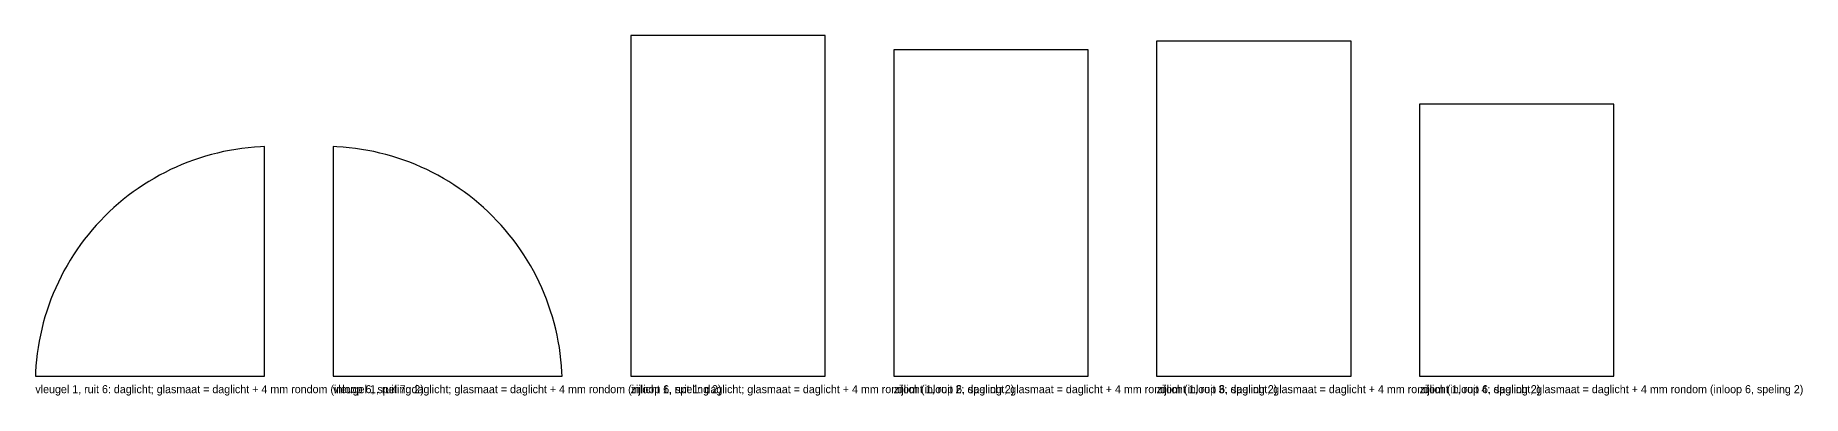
# Model space of a CAD drawing. Header units: millimetres. Extents: x 0 to 7259, y -34 to 595.
# Drawn here: x 4168 to 7259, y -34 to 595 of the extents above; entities that cross this region are included whole.
import ezdxf

# ---------------------------------------------------------------- set-up
doc = ezdxf.new("R2010")
doc.units = ezdxf.units.MM

msp = doc.modelspace()

# ---------------------------------------------------------------- linework, layer by layer
at = {"layer": 'DAGLICHT'}
for p, q in [((5549.3919, 595), (5209.3919, 595)), ((5209.3919, 595), (5209.3919, 0)), ((5549.3919, 0), (5549.3919, 595)), ((6009.3919, 570), (5669.3919, 570)), ((5669.3919, 570), (5669.3919, 0)), ((6009.3919, 0), (6009.3919, 570)), ((6469.3919, 585), (6129.3919, 585)), ((6129.3919, 585), (6129.3919, 0)), ((6469.3919, 0), (6469.3919, 585)), ((6929.3919, 475), (6589.3919, 475)), ((6589.3919, 475), (6589.3919, 0)), ((6929.3919, 0), (6929.3919, 475)), ((4434.6149, 373.3695), (4424.4996, 369.3339)), ((4444.8323, 377.1389), (4434.6149, 373.3695)), ((4455.1449, 380.6395), (4444.8323, 377.1389)), ((4465.5456, 383.869), (4455.1449, 380.6395)), ((4476.0272, 386.8251), (4465.5456, 383.869)), ((4486.5827, 389.5059), (4476.0272, 386.8251)), ((4497.2047, 391.9094), (4486.5827, 389.5059)), ((4507.886, 394.034), (4497.2047, 391.9094)), ((4518.6192, 395.8783), (4507.886, 394.034)), ((4529.3971, 397.4411), (4518.6192, 395.8783)), ((4540.2121, 398.7211), (4529.3971, 397.4411)), ((4551.057, 399.7176), (4540.2121, 398.7211)), ((4561.9242, 400.4299), (4551.057, 399.7176)), ((4568.6959, 400.6959), (4561.9242, 400.4299)), ((4568.6959, 0), (4568.6959, 400.6959)), ((4695.4677, 400.4299), (4688.6959, 400.6959)), ((4688.6959, 400.6959), (4688.6959, 0)), ((4706.3349, 399.7176), (4695.4677, 400.4299)), ((4717.1798, 398.7211), (4706.3349, 399.7176)), ((4727.9948, 397.4411), (4717.1798, 398.7211)), ((4738.7727, 395.8783), (4727.9948, 397.4411)), ((4749.5059, 394.034), (4738.7727, 395.8783)), ((4760.1872, 391.9094), (4749.5059, 394.034)), ((4770.8092, 389.5059), (4760.1872, 391.9094)), ((4781.3647, 386.8251), (4770.8092, 389.5059)), ((4791.8463, 383.869), (4781.3647, 386.8251)), ((4802.247, 380.6395), (4791.8463, 383.869)), ((4812.5596, 377.1389), (4802.247, 380.6395)), ((4822.777, 373.3695), (4812.5596, 377.1389)), ((4832.8923, 369.3339), (4822.777, 373.3695)), ((4375.6959, 345.2666), (4366.3365, 339.6983)), ((4385.1979, 350.5879), (4375.6959, 345.2666)), ((4394.8359, 355.6587), (4385.1979, 350.5879)), ((4404.6033, 360.4755), (4394.8359, 355.6587)), ((4414.4935, 365.0349), (4404.6033, 360.4755)), ((4424.4996, 369.3339), (4414.4935, 365.0349)), ((4842.8984, 365.0349), (4832.8923, 369.3339)), ((4852.7886, 360.4755), (4842.8984, 365.0349)), ((4862.556, 355.6587), (4852.7886, 360.4755)), ((4872.194, 350.5879), (4862.556, 355.6587)), ((4881.6959, 345.2666), (4872.194, 350.5879)), ((4891.0554, 339.6983), (4881.6959, 345.2666)), ((4330.4512, 315.035), (4321.8987, 308.2927)), ((4339.1773, 321.5511), (4330.4512, 315.035)), ((4348.071, 327.8365), (4339.1773, 321.5511)), ((4357.1261, 333.887), (4348.071, 327.8365)), ((4366.3365, 339.6983), (4357.1261, 333.887)), ((4900.2658, 333.887), (4891.0554, 339.6983)), ((4909.3209, 327.8365), (4900.2658, 333.887)), ((4918.2146, 321.5511), (4909.3209, 327.8365)), ((4926.9407, 315.035), (4918.2146, 321.5511)), ((4935.4932, 308.2927), (4926.9407, 315.035)), ((4289.5395, 279.1564), (4281.9402, 271.3555)), ((4297.3404, 286.7557), (4289.5395, 279.1564)), ((4305.3376, 294.1482), (4297.3404, 286.7557)), ((4313.5256, 301.3289), (4305.3376, 294.1482)), ((4321.8987, 308.2927), (4313.5256, 301.3289)), ((4943.8663, 301.3289), (4935.4932, 308.2927)), ((4952.0543, 294.1482), (4943.8663, 301.3289)), ((4960.0515, 286.7557), (4952.0543, 294.1482)), ((4967.8524, 279.1564), (4960.0515, 286.7557)), ((4975.4517, 271.3555), (4967.8524, 279.1564)), ((4267.3671, 255.1704), (4260.4032, 246.7973)), ((4274.5477, 263.3583), (4267.3671, 255.1704)), ((4281.9402, 271.3555), (4274.5477, 263.3583)), ((4982.8442, 263.3583), (4975.4517, 271.3555)), ((4990.0248, 255.1704), (4982.8442, 263.3583)), ((4996.9887, 246.7973), (4990.0248, 255.1704)), ((4240.8595, 220.625), (4234.809, 211.5698)), ((4247.1449, 229.5187), (4240.8595, 220.625)), ((4253.661, 238.2448), (4247.1449, 229.5187)), ((4260.4032, 246.7973), (4253.661, 238.2448)), ((5003.7309, 238.2448), (4996.9887, 246.7973)), ((5010.247, 229.5187), (5003.7309, 238.2448)), ((5016.5324, 220.625), (5010.247, 229.5187)), ((5022.5829, 211.5698), (5016.5324, 220.625)), ((4223.4294, 193), (4218.108, 183.498)), ((4228.9976, 202.3594), (4223.4294, 193)), ((4234.809, 211.5698), (4228.9976, 202.3594)), ((5028.3943, 202.3594), (5022.5829, 211.5698)), ((5033.9625, 193), (5028.3943, 202.3594)), ((5039.2839, 183.498), (5033.9625, 193)), ((4208.2205, 164.0926), (4203.661, 154.2024)), ((4213.0372, 173.86), (4208.2205, 164.0926)), ((4218.108, 183.498), (4213.0372, 173.86)), ((5044.3547, 173.86), (5039.2839, 183.498)), ((5049.1714, 164.0926), (5044.3547, 173.86)), ((5053.7309, 154.2024), (5049.1714, 164.0926)), ((4191.5571, 123.8637), (4188.0564, 113.5511)), ((4195.3265, 134.0811), (4191.5571, 123.8637)), ((4199.3621, 144.1963), (4195.3265, 134.0811)), ((4203.661, 154.2024), (4199.3621, 144.1963)), ((5058.0298, 144.1963), (5053.7309, 154.2024)), ((5062.0654, 134.0811), (5058.0298, 144.1963)), ((5065.8348, 123.8637), (5062.0654, 134.0811)), ((5069.3355, 113.5511), (5065.8348, 123.8637)), ((4184.8269, 103.1504), (4181.8708, 92.6687)), ((4188.0564, 113.5511), (4184.8269, 103.1504)), ((5072.565, 103.1504), (5069.3355, 113.5511)), ((5075.5211, 92.6687), (5072.565, 103.1504)), ((4176.7865, 71.4913), (4174.6619, 60.81)), ((4179.1901, 82.1133), (4176.7865, 71.4913)), ((4181.8708, 92.6687), (4179.1901, 82.1133)), ((5078.2018, 82.1133), (5075.5211, 92.6687)), ((5080.6054, 71.4913), (5078.2018, 82.1133)), ((5082.73, 60.81), (5080.6054, 71.4913)), ((4171.2549, 39.2989), (4169.9748, 28.4838)), ((4172.8176, 50.0767), (4171.2549, 39.2989)), ((4174.6619, 60.81), (4172.8176, 50.0767)), ((5084.5743, 50.0767), (5082.73, 60.81)), ((5086.137, 39.2989), (5084.5743, 50.0767)), ((5087.4171, 28.4838), (5086.137, 39.2989)), ((4168.2661, 6.7718), (4168, 0)), ((4168, 0), (4568.6959, 0)), ((4168.9783, 17.639), (4168.2661, 6.7718)), ((4169.9748, 28.4838), (4168.9783, 17.639)), ((4688.6959, 0), (5089.3919, 0)), ((5088.4136, 17.639), (5087.4171, 28.4838)), ((5089.1258, 6.7718), (5088.4136, 17.639)), ((5089.3919, 0), (5089.1258, 6.7718)), ((5209.3919, 0), (5549.3919, 0)), ((5669.3919, 0), (6009.3919, 0)), ((6129.3919, 0), (6469.3919, 0)), ((6589.3919, 0), (6929.3919, 0))]:
    msp.add_line(p, q, dxfattribs=at)

# ---------------------------------------------------------------- texts
at = {"layer": 'TEKST'}
for s, p in [('vleugel 1, ruit 6: daglicht; glasmaat = daglicht + 4 mm rondom (inloop 6, speling 2)', (4168, -30)), ('vleugel 1, ruit 7: daglicht; glasmaat = daglicht + 4 mm rondom (inloop 6, speling 2)', (4688.6959, -30)), ('zijlicht 1, ruit 1: daglicht; glasmaat = daglicht + 4 mm rondom (inloop 6, speling 2)', (5209.3919, -30)), ('zijlicht 1, ruit 2: daglicht; glasmaat = daglicht + 4 mm rondom (inloop 6, speling 2)', (5669.3919, -30)), ('zijlicht 1, ruit 3: daglicht; glasmaat = daglicht + 4 mm rondom (inloop 6, speling 2)', (6129.3919, -30)), ('zijlicht 1, ruit 4: daglicht; glasmaat = daglicht + 4 mm rondom (inloop 6, speling 2)', (6589.3919, -30))]:
    msp.add_text(s, height=14, dxfattribs=at).set_placement(p)

doc.saveas('drawing.dxf')
